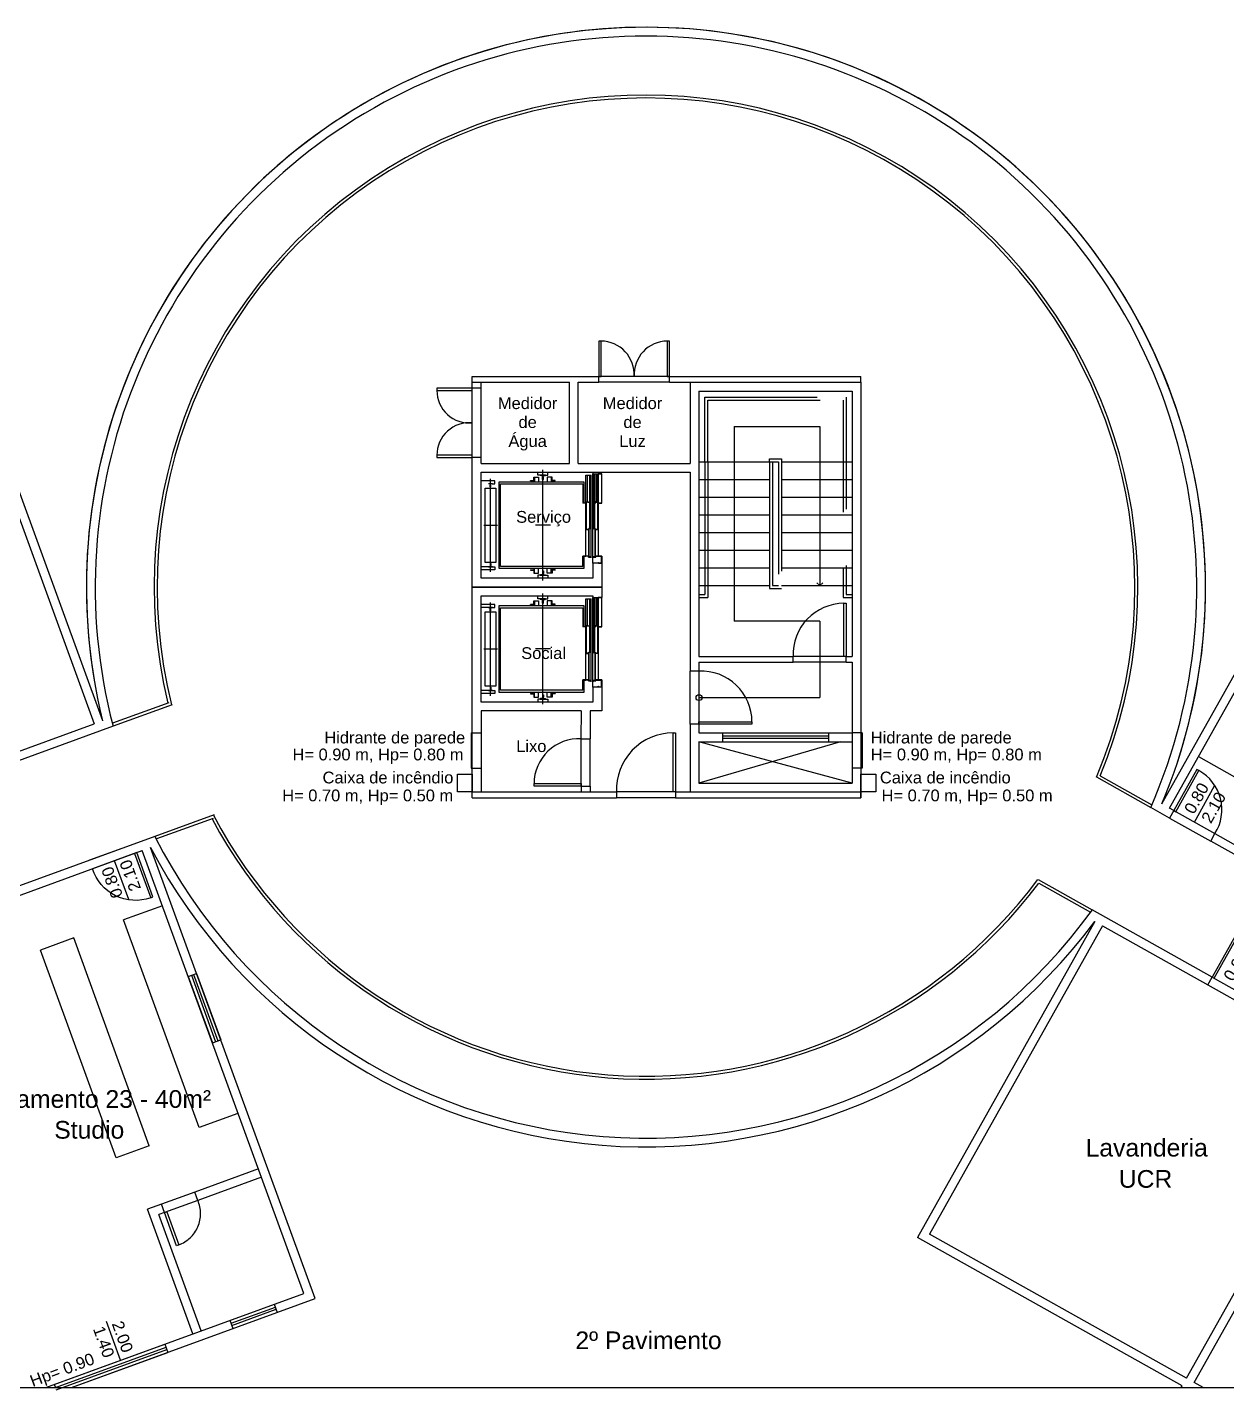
# Model space of a CAD drawing. Header units: millimetres. Extents: x -210 to 1173, y -437 to 320.
# Drawn here: x -148.5 to -128.14, y -27.77 to -4.65 of the extents above; entities that cross this region are included whole.
import ezdxf
from ezdxf.enums import TextEntityAlignment as Align

# ---------------------------------------------------------------- set-up
doc = ezdxf.new("R2010")
doc.units = ezdxf.units.MM
doc.header["$LTSCALE"] = 0.3
for name, pattern in [('DASHDOTX2', [50.8, 25.4, -12.7, 0, -12.7]), ('DASHED2', [9.525, 6.35, -3.175]), ('LTYPE_4', [112.5, 56.25, -56.25]), ('LTYPE_6', [168.75, 112.5, -28.125, 0, -28.125])]:
    doc.linetypes.add(name, pattern=pattern)
for name, color, linetype in [('CORTE', 6, 'Continuous'), ('COTAS', 1, 'Continuous'), ('ESQUADRIAS', 3, 'Continuous'), ('LAYER_0', 6, 'Continuous'), ('LINHA DE CORTE', 6, 'DASHDOTX2'), ('PISO', 1, 'Continuous'), ('PROJEÇÃO', 1, 'DASHED2'), ('TEXTOS', 2, 'Continuous'), ('VISTA', 2, 'Continuous')]:
    doc.layers.add(name, color=color, linetype=linetype)
doc.styles.add('2MM 1_100', font='ARIAL.TTF', dxfattribs={"height": 0.2})
doc.styles.add('3MM 1_100', font='ARIAL.TTF', dxfattribs={"height": 0.3})

msp = doc.modelspace()

# ---------------------------------------------------------------- linework, layer by layer
msp.add_line((-210.338, -27.729), (-79.945, -27.729))
at = {"layer": 'CORTE'}
for p, q in [((-150.017, -8.756), (-147.223, -16.412)), ((-150.106, -8.948), (-147.364, -16.464)), ((-140.947, -10.571), (-138.797, -10.571)), ((-140.947, -10.671), (-140.947, -10.571)), ((-138.797, -10.671), (-138.797, -10.571)), ((-137.597, -10.571), (-134.347, -10.571)), ((-137.597, -10.671), (-137.597, -10.571)), ((-134.347, -10.671), (-134.347, -10.571)), ((-140.947, -10.671), (-139.297, -10.671)), ((-140.947, -10.771), (-140.947, -10.671)), ((-140.797, -10.771), (-140.947, -10.771)), ((-140.797, -10.771), (-140.797, -10.671)), ((-139.297, -12.046), (-139.297, -10.671)), ((-139.147, -10.671), (-138.797, -10.671)), ((-139.147, -12.046), (-139.147, -10.671)), ((-137.597, -10.671), (-137.247, -10.671)), ((-137.247, -10.671), (-137.247, -12.046)), ((-137.247, -10.671), (-134.347, -10.671)), ((-137.097, -10.821), (-137.097, -15.321)), ((-137.097, -10.821), (-134.497, -10.821)), ((-134.497, -10.821), (-134.497, -15.321)), ((-134.347, -10.671), (-134.347, -17.621)), ((-134.347, -10.671), (-134.347, -10.671)), ((-129.238, -17.824), (-125.251, -10.715)), ((-140.947, -17.621), (-140.947, -11.946)), ((-140.797, -11.946), (-140.947, -11.946)), ((-140.797, -12.046), (-140.797, -11.946)), ((-140.797, -12.046), (-139.297, -12.046)), ((-140.797, -13.996), (-140.797, -12.196)), ((-140.797, -12.196), (-137.247, -12.196)), ((-139.147, -12.046), (-137.247, -12.046)), ((-138.897, -12.196), (-138.897, -12.221)), ((-137.247, -12.196), (-137.247, -15.571)), ((-129.107, -17.897), (-126.295, -12.882)), ((-138.897, -13.741), (-138.897, -13.996)), ((-138.747, -13.741), (-138.747, -14.146)), ((-138.897, -13.996), (-140.797, -13.996)), ((-140.947, -14.146), (-138.747, -14.146)), ((-138.747, -14.146), (-140.947, -14.146)), ((-140.797, -16.096), (-140.797, -14.296)), ((-140.797, -14.296), (-138.897, -14.296)), ((-140.797, -14.296), (-138.897, -14.296)), ((-138.897, -14.296), (-138.897, -14.321)), ((-138.747, -14.146), (-138.747, -14.321)), ((-137.097, -15.321), (-135.497, -15.321)), ((-137.097, -15.421), (-137.097, -15.571)), ((-137.097, -15.421), (-135.497, -15.421)), ((-134.597, -15.321), (-134.497, -15.321)), ((-134.597, -15.421), (-134.497, -15.421)), ((-134.497, -15.421), (-134.497, -16.621)), ((-138.897, -15.841), (-138.897, -16.096)), ((-138.747, -15.841), (-138.747, -16.246)), ((-138.897, -16.096), (-140.797, -16.096)), ((-139.097, -16.246), (-140.797, -16.246)), ((-140.797, -16.246), (-140.797, -17.621)), ((-139.097, -16.246), (-139.102, -16.72)), ((-138.747, -16.246), (-138.947, -16.246)), ((-138.947, -16.246), (-138.947, -16.721)), ((-147.044, -16.507), (-152.217, -18.395)), ((-152.034, -18.168), (-147.364, -16.464)), ((-140.967, -16.621), (-140.967, -17.221)), ((-140.967, -16.621), (-140.797, -16.621)), ((-137.247, -16.471), (-137.247, -17.621)), ((-137.097, -16.471), (-137.097, -16.621)), ((-137.097, -16.621), (-134.497, -16.621)), ((-134.497, -16.621), (-134.497, -17.471)), ((-134.327, -16.621), (-134.497, -16.621)), ((-134.327, -16.621), (-134.327, -17.221)), ((-139.097, -16.721), (-138.947, -16.721)), ((-137.097, -16.771), (-137.097, -17.471)), ((-137.097, -16.771), (-134.497, -16.771)), ((-134.697, -16.771), (-137.097, -17.471)), ((-134.497, -17.471), (-137.097, -16.771)), ((-140.967, -17.221), (-140.797, -17.221)), ((-134.327, -17.221), (-134.497, -17.221)), ((-139.097, -17.521), (-139.097, -17.621)), ((-139.097, -17.521), (-138.947, -17.521)), ((-138.947, -17.521), (-138.947, -17.621)), ((-137.097, -17.471), (-134.497, -17.471)), ((-140.947, -17.621), (-138.497, -17.621)), ((-140.947, -17.721), (-140.947, -17.621)), ((-140.947, -17.721), (-138.497, -17.721)), ((-138.497, -17.621), (-138.497, -17.721)), ((-137.497, -17.621), (-137.247, -17.621)), ((-137.497, -17.621), (-137.497, -17.721)), ((-137.497, -17.721), (-134.347, -17.721)), ((-137.247, -17.621), (-134.347, -17.621)), ((-134.347, -17.621), (-134.347, -17.721)), ((-134.347, -17.721), (-134.347, -17.621)), ((-129.107, -18.066), (-129.428, -17.886)), ((-129.036, -17.937), (-129.107, -17.897)), ((-129.036, -17.937), (-129.107, -18.066)), ((-146.335, -18.377), (-151.532, -20.273)), ((-128.409, -18.457), (-128.338, -18.329)), ((-124.615, -20.585), (-128.409, -18.457)), ((-128.338, -18.329), (-124.761, -20.334)), ((-151.246, -20.329), (-146.549, -18.614)), ((-143.806, -26.13), (-146.549, -18.614)), ((-143.614, -26.219), (-146.408, -18.563)), ((-128.384, -20.763), (-130.419, -19.622)), ((-145.68, -19.735), (-145.679, -19.735)), ((-130.377, -19.818), (-133.386, -25.182)), ((-130.248, -19.894), (-133.182, -25.124)), ((-130.248, -19.894), (-128.46, -20.897)), ((-130.918, -20.482), (-130.919, -20.482)), ((-130.918, -20.482), (-130.919, -20.482)), ((-145.767, -20.751), (-145.626, -20.7)), ((-128.46, -20.897), (-128.384, -20.763)), ((-131.405, -20.987), (-131.405, -20.987)), ((-131.405, -20.987), (-131.405, -20.987)), ((-145.357, -21.879), (-145.216, -21.828)), ((-128.821, -27.571), (-125.885, -22.338)), ((-128.69, -27.644), (-125.754, -22.412)), ((-144.576, -24.019), (-145.658, -24.412)), ((-144.525, -24.16), (-145.607, -24.552)), ((-145.607, -24.552), (-145.658, -24.412)), ((-146.222, -24.617), (-146.457, -24.702)), ((-145.688, -26.817), (-146.457, -24.702)), ((-146.171, -24.757), (-146.222, -24.616)), ((-146.171, -24.757), (-146.265, -24.791)), ((-145.547, -26.765), (-146.265, -24.791)), ((-128.895, -27.702), (-133.386, -25.182)), ((-128.821, -27.571), (-133.182, -25.124)), ((-148.188, -27.729), (-143.806, -26.13)), ((-147.751, -27.729), (-143.614, -26.219)), ((-146.164, -26.99), (-146.113, -27.131)), ((-148.043, -27.676), (-148.024, -27.729)), ((-148.024, -27.728), (-148.024, -27.729)), ((-128.91, -27.729), (-128.895, -27.702)), ((-128.54, -27.729), (-128.69, -27.644))]:
    msp.add_line(p, q, dxfattribs=at)
for points in [[(-141.197, -17.32), (-140.947, -17.32), (-140.947, -17.62), (-141.197, -17.62)], [(-134.347, -17.321), (-134.097, -17.321), (-134.097, -17.621), (-134.347, -17.621)]]:
    msp.add_lwpolyline(points, close=True, dxfattribs=at)
for radius, start, end in [(9.5, 341.5137, 189.5338), (9.5, 337.2226, 193.8022), (9.35, 336.4228, 194.6256), (9.35, 206.9058, 324.1475), (9.5, 207.7089, 323.3361)]:
    msp.add_arc((-137.997, -14.146), radius, start, end, dxfattribs=at)
at = {"layer": 'COTAS'}
for p, q in [((-136.497, -11.421), (-136.497, -14.721)), ((-136.497, -11.421), (-135.047, -11.421)), ((-135.047, -11.421), (-135.047, -14.121)), ((-135.047, -14.121), (-135.096, -14.071)), ((-135.047, -14.121), (-134.996, -14.071)), ((-135.047, -14.721), (-136.497, -14.721)), ((-135.047, -14.721), (-135.047, -16.021)), ((-137.097, -16.021), (-135.047, -16.021)), ((-128.686, -18.133), (-128.343, -17.52)), ((-146.915, -27.266), (-147.155, -26.606))]:
    msp.add_line(p, q, dxfattribs=at)
at = {"layer": 'COTAS', "extrusion": (-1.35577e-13, -1.67877e-12, -1)}
msp.add_line((-146.777, -19.448), (-147.017, -18.788), dxfattribs=at)
at = {"layer": 'COTAS'}
msp.add_circle((-137.097, -16.021), 0.05, dxfattribs=at)
at = {"layer": 'ESQUADRIAS'}
for p, q in [((-145.715, -20.732), (-145.306, -21.86)), ((-145.678, -20.719), (-145.268, -21.846)), ((-148.024, -27.728), (-146.144, -27.045)), ((-148.01, -27.766), (-146.131, -27.082))]:
    msp.add_line(p, q, dxfattribs=at)
for points in [[(-138.757, -10.571), (-138.757, -9.971), (-138.797, -9.971), (-138.797, -10.571)], [(-137.597, -10.571), (-137.597, -9.971), (-137.637, -9.971), (-137.637, -10.571)], [(-140.947, -10.771), (-141.547, -10.771), (-141.547, -10.811), (-140.947, -10.811)], [(-140.947, -11.906), (-141.547, -11.906), (-141.547, -11.946), (-140.947, -11.946)], [(-134.597, -15.321), (-134.637, -15.321), (-134.637, -14.421), (-134.597, -14.421)], [(-137.497, -17.621), (-137.537, -17.621), (-137.537, -16.621), (-137.497, -16.621)], [(-137.097, -16.471), (-137.097, -16.431), (-136.197, -16.431), (-136.197, -16.471)], [(-129.036, -17.937), (-129.001, -17.957), (-128.61, -17.259), (-128.645, -17.24)], [(-139.097, -17.521), (-139.897, -17.521), (-139.897, -17.481), (-139.097, -17.481)], [(-128.384, -20.763), (-128.349, -20.783), (-127.909, -19.998), (-127.944, -19.978)], [(-146.171, -24.757), (-146.133, -24.744), (-145.928, -25.308), (-145.966, -25.321)]]:
    msp.add_lwpolyline(points, close=True, dxfattribs=at)
at = {"layer": 'ESQUADRIAS', "extrusion": (1.1504e-16, 4.198e-17, -1), "elevation": 0}
msp.add_lwpolyline([(146.642, -18.651), (146.679, -18.665), (146.405, -19.416), (146.367, -19.402)], close=True, dxfattribs=at)
at = {"layer": 'LAYER_0', "color": 11}
for p, q in [((-139.832, -12.246), (-139.832, -12.196)), ((-139.792, -12.246), (-139.832, -12.246)), ((-139.747, -12.246), (-139.792, -12.246)), ((-139.792, -12.246), (-139.792, -12.25)), ((-139.788, -12.254), (-139.792, -12.25)), ((-139.702, -12.246), (-139.747, -12.246)), ((-139.705, -12.254), (-139.702, -12.25)), ((-139.702, -12.246), (-139.662, -12.246)), ((-139.702, -12.246), (-139.702, -12.25)), ((-139.662, -12.246), (-139.662, -12.196)), ((-139.017, -13.621), (-139.017, -12.246)), ((-139.017, -12.246), (-138.927, -12.246)), ((-138.927, -13.651), (-138.927, -12.246)), ((-138.897, -13.651), (-138.897, -12.221)), ((-138.897, -12.221), (-138.807, -12.221)), ((-138.807, -12.221), (-138.807, -13.621)), ((-138.747, -12.221), (-138.807, -12.221)), ((-138.807, -12.236), (-138.805, -12.236)), ((-138.805, -12.236), (-138.805, -12.223)), ((-138.805, -12.223), (-138.749, -12.223)), ((-138.749, -12.223), (-138.749, -12.719)), ((-138.747, -12.721), (-138.747, -12.221)), ((-140.564, -12.342), (-140.797, -12.342)), ((-140.727, -13.726), (-140.727, -12.466)), ((-140.727, -12.466), (-140.547, -12.466)), ((-140.604, -12.392), (-140.564, -12.392)), ((-140.564, -12.392), (-140.564, -12.342)), ((-140.547, -12.466), (-140.547, -13.726)), ((-139.047, -12.366), (-140.497, -12.366)), ((-140.497, -12.366), (-140.497, -13.826)), ((-140.467, -13.796), (-140.467, -12.396)), ((-140.467, -12.396), (-139.067, -12.396)), ((-139.957, -12.341), (-139.957, -12.335)), ((-139.957, -12.335), (-139.903, -12.335)), ((-139.957, -12.341), (-139.897, -12.341)), ((-139.903, -12.335), (-139.903, -12.281)), ((-139.903, -12.281), (-139.822, -12.281)), ((-139.897, -12.341), (-139.897, -12.281)), ((-139.897, -12.341), (-139.897, -12.366)), ((-139.822, -12.281), (-139.822, -12.341)), ((-139.822, -12.341), (-139.822, -12.366)), ((-139.755, -12.256), (-139.788, -12.254)), ((-139.755, -12.256), (-139.751, -12.259)), ((-139.751, -12.275), (-139.755, -12.279)), ((-139.755, -12.321), (-139.755, -12.279)), ((-139.747, -12.321), (-139.755, -12.321)), ((-139.751, -12.275), (-139.751, -12.259)), ((-139.747, -12.321), (-139.739, -12.321)), ((-139.742, -12.259), (-139.739, -12.256)), ((-139.742, -12.275), (-139.742, -12.259)), ((-139.742, -12.275), (-139.739, -12.279)), ((-139.739, -12.256), (-139.705, -12.254)), ((-139.739, -12.321), (-139.739, -12.279)), ((-139.591, -12.281), (-139.672, -12.281)), ((-139.672, -12.281), (-139.672, -12.341)), ((-139.672, -12.341), (-139.672, -12.366)), ((-139.597, -12.341), (-139.597, -12.281)), ((-139.597, -12.341), (-139.597, -12.366)), ((-139.537, -12.341), (-139.597, -12.341)), ((-139.591, -12.335), (-139.591, -12.281)), ((-139.537, -12.335), (-139.591, -12.335)), ((-139.537, -12.341), (-139.537, -12.335)), ((-139.067, -12.396), (-139.067, -12.721)), ((-139.047, -12.719), (-139.047, -12.366)), ((-139.017, -12.706), (-139.019, -12.706)), ((-139.019, -12.706), (-139.019, -12.719)), ((-139.012, -13.171), (-139.012, -12.701)), ((-139.012, -12.701), (-138.972, -12.701)), ((-138.974, -12.703), (-139.01, -12.703)), ((-139.01, -12.703), (-139.01, -13.169)), ((-138.974, -12.716), (-138.974, -12.703)), ((-138.972, -12.716), (-138.974, -12.716)), ((-138.972, -12.701), (-138.972, -12.716)), ((-138.812, -12.701), (-138.852, -12.701)), ((-138.852, -12.701), (-138.852, -12.716)), ((-138.852, -12.716), (-138.85, -12.716)), ((-138.85, -12.716), (-138.85, -12.703)), ((-138.85, -12.703), (-138.814, -12.703)), ((-138.814, -12.703), (-138.814, -13.169)), ((-138.812, -13.171), (-138.812, -12.701)), ((-138.805, -12.706), (-138.807, -12.706)), ((-138.805, -12.719), (-138.805, -12.706)), ((-139.017, -12.721), (-139.067, -12.721)), ((-139.019, -12.719), (-139.047, -12.719)), ((-138.807, -12.721), (-138.747, -12.721)), ((-138.749, -12.719), (-138.805, -12.719)), ((-139.012, -13.171), (-138.972, -13.171)), ((-138.974, -13.169), (-139.01, -13.169)), ((-138.972, -13.156), (-138.974, -13.156)), ((-138.974, -13.156), (-138.974, -13.169)), ((-138.972, -13.171), (-138.972, -13.156)), ((-138.967, -13.633), (-138.967, -13.151)), ((-138.967, -13.151), (-138.927, -13.151)), ((-138.929, -13.153), (-138.965, -13.153)), ((-138.965, -13.153), (-138.965, -13.631)), ((-138.929, -13.166), (-138.929, -13.153)), ((-138.927, -13.166), (-138.929, -13.166)), ((-138.857, -13.151), (-138.897, -13.151)), ((-138.897, -13.166), (-138.895, -13.166)), ((-138.895, -13.166), (-138.895, -13.153)), ((-138.895, -13.153), (-138.859, -13.153)), ((-138.859, -13.153), (-138.859, -13.631)), ((-138.857, -13.633), (-138.857, -13.151)), ((-138.852, -13.171), (-138.852, -13.156)), ((-138.852, -13.156), (-138.85, -13.156)), ((-138.812, -13.171), (-138.852, -13.171)), ((-138.85, -13.156), (-138.85, -13.169)), ((-138.85, -13.169), (-138.814, -13.169)), ((-139.017, -13.621), (-139.067, -13.621)), ((-139.067, -13.796), (-139.067, -13.621)), ((-139.047, -13.826), (-139.047, -13.623)), ((-139.047, -13.623), (-139.017, -13.623)), ((-138.972, -13.621), (-139.017, -13.621)), ((-138.974, -13.623), (-139.017, -13.623)), ((-138.974, -13.638), (-138.974, -13.623)), ((-138.929, -13.638), (-138.974, -13.638)), ((-138.972, -13.621), (-138.972, -13.636)), ((-138.972, -13.636), (-138.927, -13.636)), ((-138.927, -13.633), (-138.967, -13.633)), ((-138.965, -13.631), (-138.929, -13.631)), ((-138.929, -13.631), (-138.929, -13.618)), ((-138.929, -13.618), (-138.927, -13.618)), ((-138.929, -13.651), (-138.929, -13.638)), ((-138.895, -13.618), (-138.897, -13.618)), ((-138.897, -13.633), (-138.857, -13.633)), ((-138.852, -13.636), (-138.897, -13.636)), ((-138.895, -13.631), (-138.895, -13.618)), ((-138.859, -13.631), (-138.895, -13.631)), ((-138.895, -13.651), (-138.895, -13.638)), ((-138.895, -13.638), (-138.85, -13.638)), ((-138.852, -13.621), (-138.852, -13.636)), ((-138.747, -13.621), (-138.852, -13.621)), ((-138.85, -13.638), (-138.85, -13.623)), ((-138.85, -13.623), (-138.749, -13.623)), ((-138.749, -13.739), (-138.749, -13.623)), ((-138.747, -13.621), (-138.747, -13.741)), ((-140.67, -13.8), (-140.797, -13.8)), ((-140.565, -13.85), (-140.797, -13.85)), ((-140.547, -13.726), (-140.727, -13.726)), ((-140.605, -13.8), (-140.565, -13.8)), ((-140.565, -13.8), (-140.565, -13.85)), ((-140.497, -13.826), (-139.047, -13.826)), ((-139.067, -13.796), (-140.467, -13.796)), ((-139.957, -13.851), (-139.897, -13.851)), ((-139.957, -13.851), (-139.957, -13.857)), ((-139.957, -13.857), (-139.903, -13.857)), ((-139.903, -13.857), (-139.903, -13.911)), ((-139.897, -13.851), (-139.897, -13.826)), ((-139.897, -13.851), (-139.897, -13.911)), ((-139.822, -13.851), (-139.822, -13.826)), ((-139.822, -13.911), (-139.822, -13.851)), ((-139.747, -13.871), (-139.755, -13.871)), ((-139.755, -13.871), (-139.755, -13.913)), ((-139.747, -13.871), (-139.739, -13.871)), ((-139.739, -13.871), (-139.739, -13.913)), ((-139.672, -13.851), (-139.672, -13.826)), ((-139.672, -13.911), (-139.672, -13.851)), ((-139.597, -13.851), (-139.597, -13.826)), ((-139.537, -13.851), (-139.597, -13.851)), ((-139.597, -13.851), (-139.597, -13.911)), ((-139.537, -13.857), (-139.591, -13.857)), ((-139.591, -13.857), (-139.591, -13.911)), ((-139.537, -13.851), (-139.537, -13.857)), ((-138.927, -13.651), (-138.929, -13.651)), ((-138.897, -13.651), (-138.895, -13.651)), ((-138.897, -13.741), (-138.897, -13.651)), ((-138.807, -13.741), (-138.897, -13.741)), ((-138.807, -13.741), (-138.807, -13.726)), ((-138.807, -13.726), (-138.805, -13.726)), ((-138.747, -13.741), (-138.807, -13.741)), ((-138.805, -13.726), (-138.805, -13.739)), ((-138.805, -13.739), (-138.749, -13.739)), ((-139.903, -13.911), (-139.822, -13.911)), ((-139.792, -13.946), (-139.832, -13.946)), ((-139.832, -13.946), (-139.832, -13.996)), ((-139.789, -13.938), (-139.792, -13.941)), ((-139.792, -13.946), (-139.792, -13.941)), ((-139.792, -13.946), (-139.747, -13.946)), ((-139.755, -13.936), (-139.789, -13.938)), ((-139.752, -13.916), (-139.755, -13.913)), ((-139.752, -13.932), (-139.755, -13.936)), ((-139.752, -13.916), (-139.752, -13.932)), ((-139.747, -13.946), (-139.702, -13.946)), ((-139.743, -13.916), (-139.739, -13.913)), ((-139.743, -13.916), (-139.743, -13.932)), ((-139.739, -13.936), (-139.743, -13.932)), ((-139.739, -13.936), (-139.706, -13.938)), ((-139.706, -13.938), (-139.702, -13.941)), ((-139.702, -13.946), (-139.702, -13.941)), ((-139.702, -13.946), (-139.662, -13.946)), ((-139.591, -13.911), (-139.672, -13.911)), ((-139.662, -13.946), (-139.662, -13.996)), ((-139.832, -14.346), (-139.832, -14.296)), ((-139.662, -14.346), (-139.662, -14.296)), ((-138.897, -15.751), (-138.897, -14.321)), ((-138.897, -14.321), (-138.807, -14.321)), ((-138.807, -14.321), (-138.807, -15.721)), ((-138.747, -14.321), (-138.807, -14.321)), ((-138.805, -14.336), (-138.805, -14.323)), ((-138.805, -14.323), (-138.749, -14.323)), ((-138.749, -14.323), (-138.749, -14.819)), ((-138.747, -14.821), (-138.747, -14.321)), ((-140.565, -14.442), (-140.797, -14.442)), ((-140.67, -14.492), (-140.797, -14.492)), ((-140.605, -14.492), (-140.565, -14.492)), ((-140.565, -14.492), (-140.565, -14.442)), ((-139.047, -14.466), (-140.497, -14.466)), ((-140.497, -14.466), (-140.497, -15.926)), ((-140.467, -15.896), (-140.467, -14.496)), ((-140.467, -14.496), (-139.067, -14.496)), ((-139.957, -14.441), (-139.957, -14.435)), ((-139.957, -14.435), (-139.903, -14.435)), ((-139.957, -14.441), (-139.897, -14.441)), ((-139.903, -14.435), (-139.903, -14.381)), ((-139.903, -14.381), (-139.822, -14.381)), ((-139.897, -14.441), (-139.897, -14.381)), ((-139.897, -14.441), (-139.897, -14.466)), ((-139.792, -14.346), (-139.832, -14.346)), ((-139.822, -14.381), (-139.822, -14.441)), ((-139.822, -14.441), (-139.822, -14.466)), ((-139.747, -14.346), (-139.792, -14.346)), ((-139.792, -14.346), (-139.792, -14.35)), ((-139.789, -14.354), (-139.792, -14.35)), ((-139.755, -14.356), (-139.789, -14.354)), ((-139.755, -14.356), (-139.752, -14.359)), ((-139.752, -14.375), (-139.755, -14.379)), ((-139.755, -14.421), (-139.755, -14.379)), ((-139.747, -14.421), (-139.755, -14.421)), ((-139.752, -14.375), (-139.752, -14.359)), ((-139.702, -14.346), (-139.747, -14.346)), ((-139.747, -14.421), (-139.739, -14.421)), ((-139.743, -14.359), (-139.739, -14.356)), ((-139.743, -14.375), (-139.743, -14.359)), ((-139.743, -14.375), (-139.739, -14.379)), ((-139.739, -14.356), (-139.706, -14.354)), ((-139.739, -14.421), (-139.739, -14.379)), ((-139.706, -14.354), (-139.702, -14.35)), ((-139.702, -14.346), (-139.662, -14.346)), ((-139.702, -14.346), (-139.702, -14.35)), ((-139.591, -14.381), (-139.672, -14.381)), ((-139.672, -14.381), (-139.672, -14.441)), ((-139.672, -14.441), (-139.672, -14.466)), ((-139.597, -14.441), (-139.597, -14.381)), ((-139.597, -14.441), (-139.597, -14.466)), ((-139.537, -14.441), (-139.597, -14.441)), ((-139.591, -14.435), (-139.591, -14.381)), ((-139.537, -14.435), (-139.591, -14.435)), ((-139.537, -14.441), (-139.537, -14.435)), ((-139.067, -14.496), (-139.067, -14.821)), ((-139.047, -14.819), (-139.047, -14.466)), ((-139.017, -15.721), (-139.017, -14.346)), ((-139.017, -14.346), (-138.927, -14.346)), ((-138.927, -15.751), (-138.927, -14.346)), ((-138.807, -14.336), (-138.805, -14.336)), ((-140.727, -15.826), (-140.727, -14.566)), ((-140.727, -14.566), (-140.547, -14.566)), ((-140.547, -14.566), (-140.547, -15.826)), ((-139.017, -14.821), (-139.067, -14.821)), ((-139.019, -14.819), (-139.047, -14.819)), ((-139.017, -14.806), (-139.019, -14.806)), ((-139.019, -14.806), (-139.019, -14.819)), ((-139.012, -15.271), (-139.012, -14.801)), ((-139.012, -14.801), (-138.972, -14.801)), ((-138.974, -14.803), (-139.01, -14.803)), ((-139.01, -14.803), (-139.01, -15.269)), ((-138.974, -14.816), (-138.974, -14.803)), ((-138.972, -14.816), (-138.974, -14.816)), ((-138.972, -14.801), (-138.972, -14.816)), ((-138.812, -14.801), (-138.852, -14.801)), ((-138.852, -14.801), (-138.852, -14.816)), ((-138.852, -14.816), (-138.85, -14.816)), ((-138.85, -14.816), (-138.85, -14.803)), ((-138.85, -14.803), (-138.814, -14.803)), ((-138.814, -14.803), (-138.814, -15.269)), ((-138.812, -15.271), (-138.812, -14.801)), ((-138.805, -14.806), (-138.807, -14.806)), ((-138.807, -14.821), (-138.747, -14.821)), ((-138.805, -14.819), (-138.805, -14.806)), ((-138.749, -14.819), (-138.805, -14.819)), ((-138.972, -15.256), (-138.974, -15.256)), ((-138.974, -15.256), (-138.974, -15.269)), ((-138.972, -15.271), (-138.972, -15.256)), ((-138.967, -15.733), (-138.967, -15.251)), ((-138.967, -15.251), (-138.927, -15.251)), ((-138.929, -15.253), (-138.965, -15.253)), ((-138.965, -15.253), (-138.965, -15.731)), ((-138.929, -15.266), (-138.929, -15.253)), ((-138.857, -15.251), (-138.897, -15.251)), ((-138.895, -15.266), (-138.895, -15.253)), ((-138.895, -15.253), (-138.859, -15.253)), ((-138.859, -15.253), (-138.859, -15.731)), ((-138.857, -15.733), (-138.857, -15.251)), ((-138.852, -15.271), (-138.852, -15.256)), ((-138.852, -15.256), (-138.85, -15.256)), ((-138.85, -15.256), (-138.85, -15.269)), ((-139.012, -15.271), (-138.972, -15.271)), ((-138.974, -15.269), (-139.01, -15.269)), ((-138.927, -15.266), (-138.929, -15.266)), ((-138.897, -15.266), (-138.895, -15.266)), ((-138.812, -15.271), (-138.852, -15.271)), ((-138.85, -15.269), (-138.814, -15.269)), ((-139.017, -15.721), (-139.067, -15.721)), ((-139.067, -15.896), (-139.067, -15.721)), ((-138.972, -15.721), (-139.017, -15.721)), ((-138.972, -15.721), (-138.972, -15.736)), ((-138.929, -15.731), (-138.929, -15.718)), ((-138.929, -15.718), (-138.927, -15.718)), ((-138.895, -15.718), (-138.897, -15.718)), ((-138.895, -15.731), (-138.895, -15.718)), ((-138.852, -15.721), (-138.852, -15.736)), ((-138.747, -15.721), (-138.852, -15.721)), ((-138.747, -15.721), (-138.747, -15.841)), ((-140.67, -15.9), (-140.797, -15.9)), ((-140.565, -15.95), (-140.797, -15.95)), ((-140.547, -15.826), (-140.727, -15.826)), ((-140.605, -15.9), (-140.565, -15.9)), ((-140.565, -15.9), (-140.565, -15.95)), ((-140.497, -15.926), (-139.047, -15.926)), ((-139.067, -15.896), (-140.467, -15.896)), ((-139.957, -15.951), (-139.897, -15.951)), ((-139.957, -15.951), (-139.957, -15.957)), ((-139.897, -15.951), (-139.897, -15.926)), ((-139.897, -15.951), (-139.897, -16.011)), ((-139.822, -15.951), (-139.822, -15.926)), ((-139.822, -16.011), (-139.822, -15.951)), ((-139.672, -15.951), (-139.672, -15.926)), ((-139.672, -16.011), (-139.672, -15.951)), ((-139.597, -15.951), (-139.597, -15.926)), ((-139.537, -15.951), (-139.597, -15.951)), ((-139.597, -15.951), (-139.597, -16.011)), ((-139.537, -15.951), (-139.537, -15.957)), ((-139.047, -15.926), (-139.047, -15.723)), ((-139.047, -15.723), (-139.017, -15.723)), ((-138.974, -15.723), (-139.017, -15.723)), ((-138.974, -15.738), (-138.974, -15.723)), ((-138.929, -15.738), (-138.974, -15.738)), ((-138.972, -15.736), (-138.927, -15.736)), ((-138.927, -15.733), (-138.967, -15.733)), ((-138.965, -15.731), (-138.929, -15.731)), ((-138.929, -15.751), (-138.929, -15.738)), ((-138.927, -15.751), (-138.929, -15.751)), ((-138.897, -15.733), (-138.857, -15.733)), ((-138.852, -15.736), (-138.897, -15.736)), ((-138.897, -15.751), (-138.895, -15.751)), ((-138.897, -15.841), (-138.897, -15.751)), ((-138.807, -15.841), (-138.897, -15.841)), ((-138.859, -15.731), (-138.895, -15.731)), ((-138.895, -15.751), (-138.895, -15.738)), ((-138.895, -15.738), (-138.85, -15.738)), ((-138.85, -15.738), (-138.85, -15.723)), ((-138.85, -15.723), (-138.749, -15.723)), ((-138.807, -15.841), (-138.807, -15.826)), ((-138.807, -15.826), (-138.805, -15.826)), ((-138.747, -15.841), (-138.807, -15.841)), ((-138.805, -15.826), (-138.805, -15.839)), ((-138.805, -15.839), (-138.749, -15.839)), ((-138.749, -15.839), (-138.749, -15.723)), ((-139.957, -15.957), (-139.903, -15.957)), ((-139.903, -15.957), (-139.903, -16.011)), ((-139.903, -16.011), (-139.822, -16.011)), ((-139.792, -16.046), (-139.832, -16.046)), ((-139.832, -16.046), (-139.832, -16.096)), ((-139.789, -16.038), (-139.792, -16.041)), ((-139.792, -16.046), (-139.792, -16.041)), ((-139.792, -16.046), (-139.747, -16.046)), ((-139.755, -16.036), (-139.789, -16.038)), ((-139.747, -15.971), (-139.755, -15.971)), ((-139.755, -15.971), (-139.755, -16.013)), ((-139.752, -16.016), (-139.755, -16.013)), ((-139.752, -16.032), (-139.755, -16.036)), ((-139.752, -16.016), (-139.752, -16.032)), ((-139.747, -15.971), (-139.739, -15.971)), ((-139.747, -16.046), (-139.702, -16.046)), ((-139.743, -16.016), (-139.739, -16.013)), ((-139.743, -16.016), (-139.743, -16.032)), ((-139.739, -16.036), (-139.743, -16.032)), ((-139.739, -15.971), (-139.739, -16.013)), ((-139.739, -16.036), (-139.706, -16.038)), ((-139.706, -16.038), (-139.702, -16.041)), ((-139.702, -16.046), (-139.702, -16.041)), ((-139.702, -16.046), (-139.662, -16.046)), ((-139.591, -16.011), (-139.672, -16.011)), ((-139.662, -16.046), (-139.662, -16.096)), ((-139.537, -15.957), (-139.591, -15.957)), ((-139.591, -15.957), (-139.591, -16.011))]:
    msp.add_line(p, q, dxfattribs=at)
at = {"layer": 'LAYER_0', "color": 15, "linetype": 'LTYPE_6'}
for p, q in [((-139.747, -14.031), (-139.747, -12.155)), ((-140.637, -13.888), (-140.637, -12.307)), ((-140.748, -13.096), (-140.518, -13.096)), ((-139.619, -13.096), (-139.871, -13.096)), ((-139.747, -16.131), (-139.747, -14.255)), ((-140.637, -15.988), (-140.637, -14.407)), ((-140.748, -15.196), (-140.518, -15.196)), ((-139.619, -15.196), (-139.871, -15.196))]:
    msp.add_line(p, q, dxfattribs=at)
at = {"layer": 'LAYER_0', "color": 1}
for p, q in [((-138.997, -12.246), (-138.997, -12.701)), ((-138.987, -12.701), (-138.987, -12.246)), ((-138.952, -13.151), (-138.952, -12.246)), ((-138.942, -12.246), (-138.942, -13.151)), ((-138.882, -13.151), (-138.882, -12.221)), ((-138.872, -12.221), (-138.872, -13.151)), ((-138.837, -12.701), (-138.837, -12.221)), ((-138.827, -12.221), (-138.827, -12.701)), ((-140.604, -12.392), (-140.669, -12.392)), ((-140.665, -12.396), (-140.669, -12.392)), ((-140.639, -12.396), (-140.665, -12.396)), ((-140.641, -12.411), (-140.639, -12.409)), ((-140.641, -12.446), (-140.641, -12.411)), ((-140.633, -12.446), (-140.641, -12.446)), ((-140.639, -12.409), (-140.639, -12.396)), ((-140.635, -12.409), (-140.635, -12.396)), ((-140.608, -12.396), (-140.635, -12.396)), ((-140.635, -12.409), (-140.633, -12.411)), ((-140.633, -12.446), (-140.633, -12.411)), ((-140.608, -12.396), (-140.604, -12.392)), ((-140.666, -13.796), (-140.67, -13.8)), ((-140.67, -13.8), (-140.605, -13.8)), ((-140.666, -13.796), (-140.639, -13.796)), ((-140.641, -13.746), (-140.633, -13.746)), ((-140.641, -13.746), (-140.641, -13.781)), ((-140.639, -13.783), (-140.641, -13.781)), ((-140.639, -13.783), (-140.639, -13.796)), ((-140.633, -13.781), (-140.635, -13.783)), ((-140.635, -13.783), (-140.635, -13.796)), ((-140.635, -13.796), (-140.609, -13.796)), ((-140.633, -13.746), (-140.633, -13.781)), ((-140.609, -13.796), (-140.605, -13.8)), ((-138.882, -15.251), (-138.882, -14.321)), ((-138.872, -14.321), (-138.872, -15.251)), ((-138.837, -14.801), (-138.837, -14.321)), ((-138.827, -14.321), (-138.827, -14.801)), ((-140.605, -14.492), (-140.67, -14.492)), ((-140.666, -14.496), (-140.67, -14.492)), ((-140.639, -14.496), (-140.666, -14.496)), ((-140.641, -14.511), (-140.639, -14.509)), ((-140.641, -14.546), (-140.641, -14.511)), ((-140.633, -14.546), (-140.641, -14.546)), ((-140.639, -14.509), (-140.639, -14.496)), ((-140.635, -14.509), (-140.635, -14.496)), ((-140.609, -14.496), (-140.635, -14.496)), ((-140.635, -14.509), (-140.633, -14.511)), ((-140.633, -14.546), (-140.633, -14.511)), ((-140.609, -14.496), (-140.605, -14.492)), ((-138.997, -14.346), (-138.997, -14.801)), ((-138.987, -14.801), (-138.987, -14.346)), ((-138.952, -15.251), (-138.952, -14.346)), ((-138.942, -14.346), (-138.942, -15.251)), ((-140.666, -15.896), (-140.67, -15.9)), ((-140.67, -15.9), (-140.605, -15.9)), ((-140.666, -15.896), (-140.639, -15.896)), ((-140.641, -15.846), (-140.633, -15.846)), ((-140.641, -15.846), (-140.641, -15.881)), ((-140.639, -15.883), (-140.641, -15.881)), ((-140.639, -15.883), (-140.639, -15.896)), ((-140.633, -15.881), (-140.635, -15.883)), ((-140.635, -15.883), (-140.635, -15.896)), ((-140.635, -15.896), (-140.609, -15.896)), ((-140.633, -15.846), (-140.633, -15.881)), ((-140.609, -15.896), (-140.605, -15.9))]:
    msp.add_line(p, q, dxfattribs=at)
at = {"layer": 'LAYER_0', "color": 7}
for p, q in [((-138.897, -12.221), (-138.747, -12.221)), ((-138.747, -13.741), (-138.897, -13.741)), ((-138.897, -14.321), (-138.747, -14.321)), ((-138.747, -15.841), (-138.897, -15.841))]:
    msp.add_line(p, q, dxfattribs=at)
at = {"layer": 'LAYER_0', "color": 1, "linetype": 'LTYPE_4'}
for p, q in [((-139.888, -12.281), (-139.888, -12.341)), ((-139.888, -12.341), (-139.888, -12.366)), ((-139.605, -12.281), (-139.605, -12.341)), ((-139.605, -12.341), (-139.605, -12.366)), ((-139.889, -13.851), (-139.889, -13.826)), ((-139.889, -13.911), (-139.889, -13.851)), ((-139.606, -13.851), (-139.606, -13.826)), ((-139.606, -13.911), (-139.606, -13.851)), ((-139.889, -14.381), (-139.889, -14.441)), ((-139.889, -14.441), (-139.889, -14.466)), ((-139.606, -14.381), (-139.606, -14.441)), ((-139.606, -14.441), (-139.606, -14.466)), ((-139.889, -15.951), (-139.889, -15.926)), ((-139.889, -16.011), (-139.889, -15.951)), ((-139.606, -15.951), (-139.606, -15.926)), ((-139.606, -16.011), (-139.606, -15.951))]:
    msp.add_line(p, q, dxfattribs=at)
at = {"layer": 'LAYER_0'}
for p, q in [((-139.342, -12.396), (-139.342, -12.396)), ((-140.467, -12.636), (-140.467, -12.636)), ((-139.067, -12.636), (-139.067, -12.636)), ((-139.342, -13.796), (-139.342, -13.796)), ((-139.342, -14.496), (-139.342, -14.496)), ((-140.467, -14.736), (-140.467, -14.736)), ((-139.067, -14.736), (-139.067, -14.736)), ((-139.342, -15.896), (-139.342, -15.896))]:
    msp.add_line(p, q, dxfattribs=at)
at = {"layer": 'LINHA DE CORTE'}
for p, q in [((-135.497, -15.421), (-135.497, -15.321)), ((-134.597, -15.421), (-134.597, -15.321)), ((-137.097, -15.571), (-137.247, -15.571)), ((-137.097, -16.471), (-137.247, -16.471))]:
    msp.add_line(p, q, dxfattribs=at)
at = {"layer": 'PISO'}
for p, q in [((-137.597, -10.571), (-138.797, -10.571)), ((-140.947, -11.946), (-140.947, -10.771)), ((-140.797, -11.946), (-140.797, -10.771)), ((-137.597, -10.671), (-138.797, -10.671)), ((-134.597, -15.321), (-135.497, -15.321)), ((-134.597, -15.421), (-135.497, -15.421)), ((-137.247, -16.471), (-137.247, -15.571)), ((-137.097, -15.571), (-137.097, -16.471)), ((-139.097, -17.521), (-139.097, -16.721)), ((-138.947, -17.521), (-138.947, -16.721)), ((-137.497, -17.621), (-138.497, -17.621)), ((-137.497, -17.721), (-138.497, -17.721)), ((-146.694, -18.508), (-147.445, -18.782)), ((-146.642, -18.651), (-147.393, -18.925)), ((-128.384, -20.763), (-127.599, -21.203)), ((-128.458, -20.894), (-127.673, -21.334))]:
    msp.add_line(p, q, dxfattribs=at)
at = {"layer": 'PISO', "extrusion": (1.06824e-16, -5.98768e-17, -1)}
for p, q in [((-129.035, -17.937), (-128.338, -18.329)), ((-129.107, -18.066), (-128.409, -18.457))]:
    msp.add_line(p, q, dxfattribs=at)
at = {"layer": 'PISO', "extrusion": (-1.15084e-16, -4.18589e-17, -1)}
for p, q in [((-145.658, -24.412), (-146.222, -24.617)), ((-145.607, -24.552), (-146.171, -24.758))]:
    msp.add_line(p, q, dxfattribs=at)
at = {"layer": 'PISO'}
for centre, radius, start, end in [((-138.766, -10.54), 0.57, 356.9163, 89.126), ((-137.628, -10.54), 0.57, 90.874, 183.0768), ((-140.997, -10.811), 0.55, 180, 275.2402), ((-140.997, -11.906), 0.55, 84.753, 180), ((-134.634, -15.285), 0.864, 90.2167, 182.3852), ((-137.061, -16.434), 0.864, 0.2167, 92.3852), ((-137.537, -17.581), 0.961, 90, 182.3393), ((-139.136, -17.481), 0.761, 87.0634, 180), ((-128.981, -17.923), 0.761, 327.791, 60.7286)]:
    msp.add_arc(centre, radius, start, end, dxfattribs=at)
at = {"layer": 'PISO', "extrusion": (-1.35577e-13, -1.67877e-12, -1)}
msp.add_arc((146.666, -18.701), 0.761, 249.9522, 342.8898, dxfattribs=at)
at = {"layer": 'PROJEÇÃO'}
for p, q in [((-136.997, -10.921), (-134.597, -10.921)), ((-136.997, -12.021), (-136.997, -10.921)), ((-136.947, -10.971), (-134.647, -10.971)), ((-136.947, -12.021), (-136.947, -10.971)), ((-134.647, -10.971), (-134.647, -14.321)), ((-134.597, -10.921), (-134.597, -14.271)), ((-137.097, -12.021), (-135.847, -12.021)), ((-135.897, -11.971), (-135.697, -11.971)), ((-135.897, -12.021), (-135.897, -11.971)), ((-135.847, -12.021), (-135.747, -12.021)), ((-135.747, -12.021), (-135.747, -14.171)), ((-135.697, -11.971), (-135.697, -14.171)), ((-135.697, -12.021), (-134.497, -12.021)), ((-135.697, -12.321), (-134.497, -12.321)), ((-135.697, -12.621), (-134.497, -12.621)), ((-135.697, -12.921), (-134.497, -12.921)), ((-135.697, -13.221), (-134.497, -13.221)), ((-135.697, -13.521), (-134.497, -13.521)), ((-135.697, -13.821), (-134.497, -13.821)), ((-135.747, -14.171), (-135.697, -14.171)), ((-135.697, -14.121), (-134.497, -14.121)), ((-134.647, -14.321), (-134.497, -14.321)), ((-134.597, -14.271), (-134.497, -14.271)), ((-136.697, -16.621), (-136.697, -16.771)), ((-134.897, -16.621), (-134.897, -16.771)), ((-134.897, -16.676), (-136.697, -16.676)), ((-134.897, -16.716), (-136.697, -16.716)), ((-144.308, -26.312), (-144.257, -26.453)), ((-145.06, -26.585), (-145.009, -26.726)), ((-145.041, -26.637), (-144.289, -26.364)), ((-145.028, -26.675), (-144.276, -26.401))]:
    msp.add_line(p, q, dxfattribs=at)
msp.add_arc((-146.12, -24.78), 0.561, 289.9875, 23.9132, dxfattribs=at)
at = {"layer": 'VISTA'}
for p, q in [((-136.997, -12.021), (-136.997, -14.271)), ((-136.947, -12.021), (-136.947, -14.321)), ((-135.897, -12.021), (-135.897, -14.171)), ((-135.847, -12.021), (-135.847, -14.121)), ((-137.097, -12.321), (-135.897, -12.321)), ((-137.097, -12.621), (-135.897, -12.621)), ((-137.097, -12.921), (-135.897, -12.921)), ((-137.097, -13.221), (-135.897, -13.221)), ((-137.097, -13.521), (-135.897, -13.521)), ((-137.097, -13.821), (-135.897, -13.821)), ((-137.097, -14.121), (-135.897, -14.121)), ((-137.097, -14.271), (-136.997, -14.271)), ((-137.097, -14.321), (-136.947, -14.321)), ((-135.897, -14.171), (-135.747, -14.171)), ((-135.847, -14.121), (-135.747, -14.121)), ((-146.097, -16.108), (-147.053, -16.457)), ((-146.041, -16.141), (-147.044, -16.507)), ((-128.614, -17.021), (-128.004, -17.365)), ((-130.348, -17.368), (-129.428, -17.886)), ((-130.285, -17.347), (-129.408, -17.839)), ((-145.327, -18.009), (-146.335, -18.377)), ((-145.347, -18.07), (-146.308, -18.42)), ((-131.341, -19.105), (-130.419, -19.622)), ((-131.328, -19.17), (-130.448, -19.663)), ((-146.206, -19.554), (-146.864, -19.792)), ((-145.583, -23.317), (-146.864, -19.793)), ((-147.71, -20.1), (-148.274, -20.305)), ((-146.429, -23.625), (-147.71, -20.1)), ((-146.992, -23.829), (-148.274, -20.305)), ((-145.767, -20.751), (-145.357, -21.879)), ((-145.626, -20.7), (-145.216, -21.828)), ((-144.924, -23.078), (-145.583, -23.317)), ((-146.429, -23.625), (-146.992, -23.829)), ((-148.043, -27.676), (-146.164, -26.99)), ((-147.749, -27.729), (-146.113, -27.131))]:
    msp.add_line(p, q, dxfattribs=at)
for radius, start, end in [(8.35, 337.4543, 193.6288), (8.3, 337.1573, 193.9372), (8.3, 207.7784, 323.3072), (8.35, 208.0782, 323.0058)]:
    msp.add_arc((-137.997, -14.146), radius, start, end, dxfattribs=at)

# ---------------------------------------------------------------- texts
at = {"layer": 'TEXTOS'}
for s, height, style, p in [('Medidor', 0.2, '2MM 1_100', (-140.006, -11.025)), ('Medidor', 0.2, '2MM 1_100', (-138.225, -11.025)), ('de', 0.2, '2MM 1_100', (-140.006, -11.346)), ('de', 0.2, '2MM 1_100', (-138.225, -11.346)), ('Água', 0.2, '2MM 1_100', (-140.006, -11.668)), ('Luz', 0.2, '2MM 1_100', (-138.225, -11.668)), ('Serviço', 0.2, '2MM 1_100', (-139.735, -12.954)), ('Social', 0.2, '2MM 1_100', (-139.734, -15.266)), ('Hidrante de parede', 0.2, '2MM 1_100', (-142.262, -16.699)), ('Hidrante de parede', 0.2, '2MM 1_100', (-132.984, -16.699)), ('Lixo', 0.2, '2MM 1_100', (-139.943, -16.844)), ('H= 0.90 m, Hp= 0.80 m', 0.2, '2MM 1_100', (-142.546, -16.986)), ('H= 0.90 m, Hp= 0.80 m', 0.2, '2MM 1_100', (-132.728, -16.986)), ('Caixa de incêndio', 0.2, '2MM 1_100', (-142.377, -17.377)), ('Caixa de incêndio', 0.2, '2MM 1_100', (-132.915, -17.377)), ('H= 0.70 m, Hp= 0.50 m', 0.2, '2MM 1_100', (-142.721, -17.681)), ('H= 0.70 m, Hp= 0.50 m', 0.2, '2MM 1_100', (-132.545, -17.681)), ('Apartamento 23 - 40m²', 0.3, '3MM 1_100', (-147.534, -22.832)), ('Studio', 0.3, '3MM 1_100', (-147.448, -23.355)), ('Lavanderia', 0.3, '3MM 1_100', (-129.496, -23.658)), ('UCR', 0.3, '3MM 1_100', (-129.515, -24.188)), ('2º Pavimento', 0.3, '3MM 1_100', (-137.954, -26.927))]:
    msp.add_text(s, height=height, dxfattribs=dict(at, style=style)).set_placement(p, align=Align.MIDDLE_CENTER)
at = {"layer": 'TEXTOS', "style": '2MM 1_100'}
for s, rotation, p in [('0.80', 60.7166, (-128.651, -17.728)), ('2.10', 60.7166, (-128.361, -17.885)), ('0.80', 110.0478, (-147.061, -19.157)), ('2.10', 110.0478, (-146.753, -19.04)), ('0.90', 58.8932, (-127.98, -20.567)), ('1.40', 289.9632, (-147.201, -26.953)), ('2.00', 289.9632, (-146.882, -26.866)), ('Hp= 0.90', 20.5006, (-147.909, -27.427))]:
    msp.add_text(s, height=0.2, rotation=rotation, dxfattribs=at).set_placement(p, align=Align.MIDDLE_CENTER)

doc.saveas('drawing.dxf')
